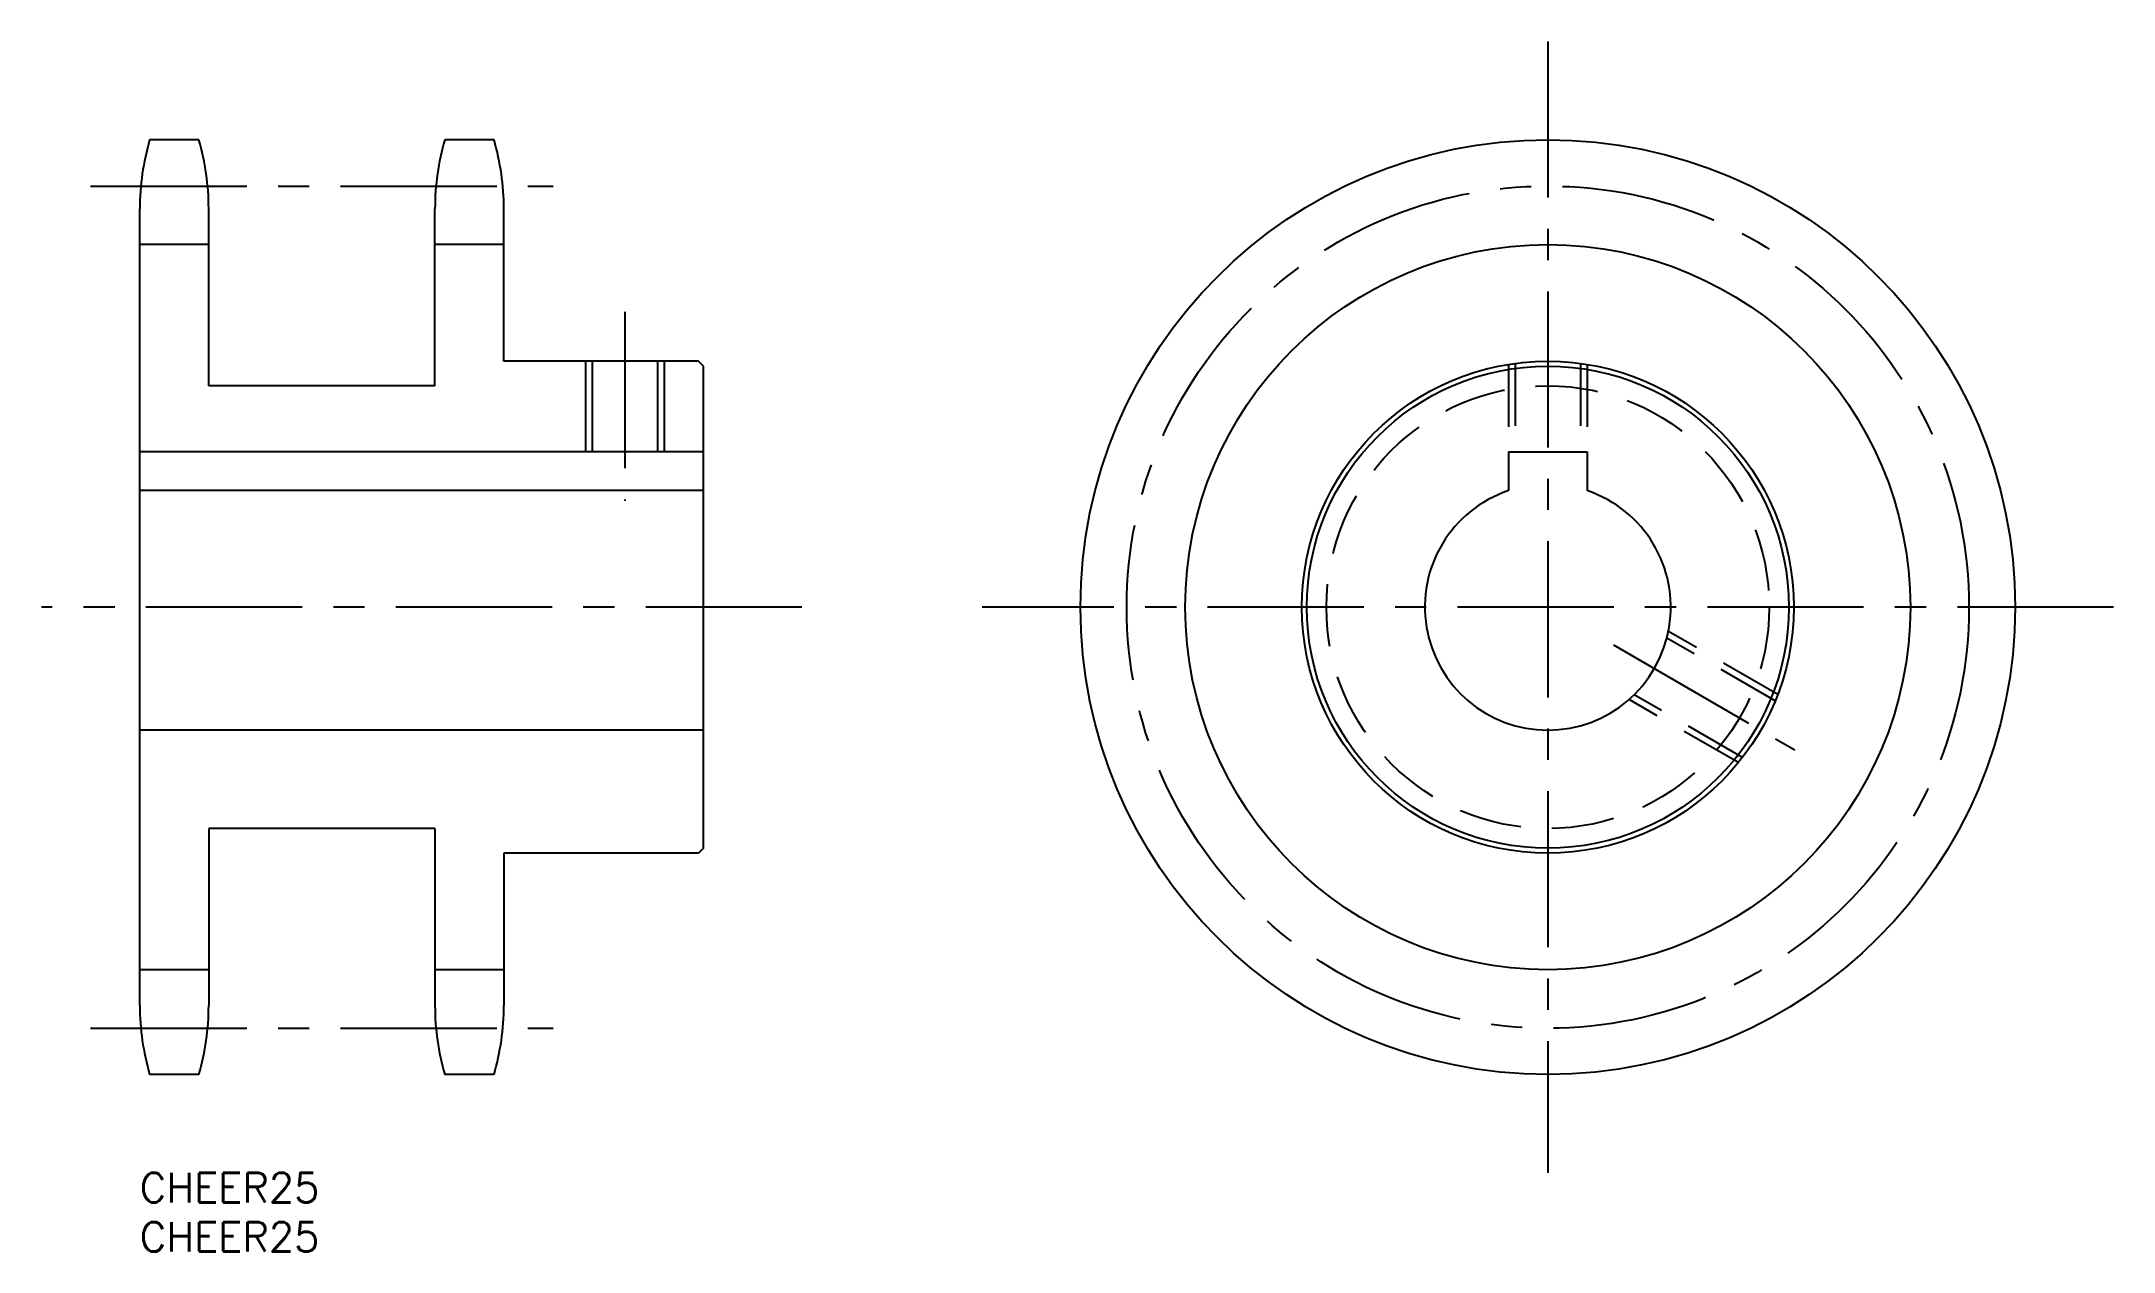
# Model space of a CAD drawing. Extents: x -10 to 201, y -8 to 115.
import ezdxf

# ---------------------------------------------------------------- set-up
doc = ezdxf.new("R2010")
doc.units = 0
doc.header["$LTSCALE"] = 0.5
doc.linetypes.add('CENTER', pattern=[50.8, 31.75, -6.35, 6.35, -6.35])
doc.linetypes.add('DASHED', pattern=[19.05, 12.7, -6.35])
for name, color, linetype in [('MSM_CENTER', 1, 'CENTER'), ('MSM_CONTINUOUS', 7, 'CONTINUOUS'), ('MSM_DASHED', 4, 'DASHED'), ('MSM_NARROW', 5, 'CONTINUOUS'), ('MSM_PART_NUMBER', 7, 'CONTINUOUS')]:
    doc.layers.add(name, color=color, linetype=linetype)
doc.styles.get("Standard").update_dxf_attribs({"font": 'txt.shx', "height": 3, "bigfont": 'bigfont.shx'})

# ---------------------------------------------------------------- blocks, each defined once
blk = doc.blocks.new('*U20')
at = {"layer": 'MSM_PART_NUMBER'}
blk.add_text('CHEER25', height=3, dxfattribs=at).set_placement((0, -3))
blk = doc.blocks.new('*U21')
at = {"layer": 'MSM_PART_NUMBER'}
blk.add_text('CHEER25', height=3, dxfattribs=at).set_placement((0, -8))

msp = doc.modelspace()

# ---------------------------------------------------------------- linework, layer by layer
at = {"layer": 'MSM_CENTER'}
for p, q in [((143.11, 115), (143.11, 0)), ((-5, 100.3), (42, 100.3)), ((49.3, 87.5), (49.3, 68.3)), ((67.3, 57.5), (-10, 57.5)), ((200.61, 57.5), (85.61, 57.5)), ((149.77, 53.66), (168.22, 43)), ((-5, 14.7), (42, 14.7))]:
    msp.add_line(p, q, dxfattribs=at)
msp.add_circle((143.11, 57.5), 42.8, dxfattribs=at)
at = {"layer": 'MSM_CONTINUOUS'}
for p, q in [((6, 105), (1, 105)), ((36, 105), (31, 105)), ((0, 17), (0, 98)), ((7, 80), (7, 98)), ((30, 80), (30, 98)), ((37, 82.5), (37, 98)), ((7, 94.35), (0, 94.35)), ((37, 94.35), (30, 94.35)), ((56.8, 82.5), (37, 82.5)), ((45.98, 82.5), (45.98, 73.3)), ((52.62, 82.5), (52.62, 73.3)), ((57.3, 82), (56.8, 82.5)), ((57.3, 33), (57.3, 82)), ((30, 80), (7, 80)), ((57.3, 73.3), (0, 73.3)), ((139.11, 73.3), (147.11, 73.3)), ((139.11, 73.3), (139.11, 69.34)), ((147.11, 73.3), (147.11, 69.34)), ((57.3, 69.34), (0, 69.34)), ((57.3, 45), (0, 45)), ((30, 35), (7, 35)), ((7, 35), (7, 17)), ((30, 35), (30, 17)), ((37, 32.5), (37, 17)), ((56.8, 32.5), (37, 32.5)), ((57.3, 33), (56.8, 32.5)), ((7, 20.65), (0, 20.65)), ((37, 20.65), (30, 20.65)), ((6, 10), (1, 10)), ((36, 10), (31, 10))]:
    msp.add_line(p, q, dxfattribs=at)
for radius in [47.5, 25, 24.5]:
    msp.add_circle((143.11, 57.5), radius, dxfattribs=at)
for centre, radius, start, end in [((25, 98), 25, 163.7398, 180), ((-18, 98), 25, 0, 16.2602), ((55, 98), 25, 163.7398, 180), ((12, 98), 25, 0, 16.2602), ((143.11, 57.5), 12.5, 108.6629, 71.3371), ((25, 17), 25, 180, 196.2602), ((-18, 17), 25, 343.7398, 0), ((55, 17), 25, 180, 196.2602), ((12, 17), 25, 343.7398, 0)]:
    msp.add_arc(centre, radius, start, end, dxfattribs=at)
at = {"layer": 'MSM_DASHED'}
for p, q in [((139.11, 82.18), (139.11, 73.3)), ((139.79, 82.28), (139.79, 73.3)), ((146.44, 82.28), (146.44, 73.3)), ((147.11, 82.18), (147.11, 73.3)), ((166.48, 48.63), (155.37, 55.04)), ((166.23, 47.99), (155.21, 54.35)), ((162.91, 42.23), (151.89, 48.6)), ((162.48, 41.7), (151.37, 48.11))]:
    msp.add_line(p, q, dxfattribs=at)
msp.add_circle((143.11, 57.5), 22.5, dxfattribs=at)
at = {"layer": 'MSM_NARROW'}
for p, q in [((45.3, 82.5), (45.3, 73.3)), ((53.3, 82.5), (53.3, 73.3))]:
    msp.add_line(p, q, dxfattribs=at)
msp.add_circle((143.11, 57.5), 36.85, dxfattribs=at)

# ---------------------------------------------------------------- block references
at = {"layer": 'MSM_CONTINUOUS'}
for name in ['*U20', '*U21']:
    msp.add_blockref(name, (0, 0), dxfattribs=at)

doc.saveas('drawing.dxf')
